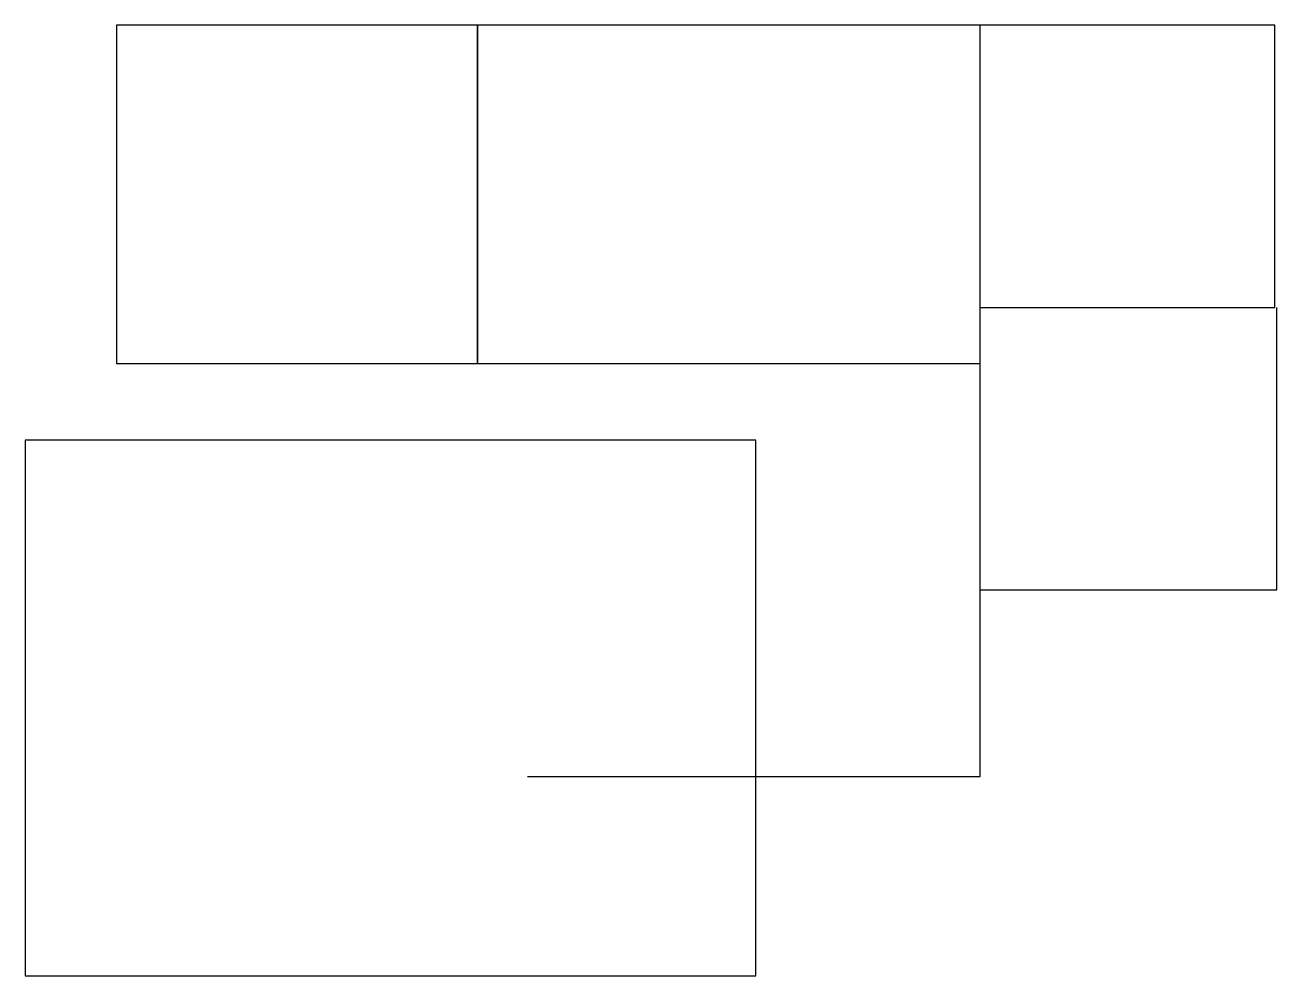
# Model space of a CAD drawing. Extents: x 0 to 603, y 0 to 458.
import ezdxf

# ---------------------------------------------------------------- set-up
doc = ezdxf.new("R2010")
doc.units = 0

msp = doc.modelspace()

# ---------------------------------------------------------------- linework, layer by layer
at = {"layer": 'Walls'}
for p, q in [((218, 458), (44, 458)), ((44, 458), (44, 295)), ((218, 295), (218, 458)), ((460, 458), (218, 458)), ((218, 458), (218, 295)), ((460, 295), (460, 458)), ((602, 458), (460, 458)), ((602, 322), (602, 458)), ((460, 322), (602, 322)), ((603, 186), (603, 322)), ((44, 295), (218, 295)), ((218, 295), (460, 295)), ((460, 96), (460, 295)), ((352, 258), (0, 258)), ((0, 258), (0, 0)), ((352, 0), (352, 258)), ((460, 186), (603, 186)), ((242, 96), (460, 96)), ((0, 0), (352, 0))]:
    msp.add_line(p, q, dxfattribs=at)

doc.saveas('drawing.dxf')
